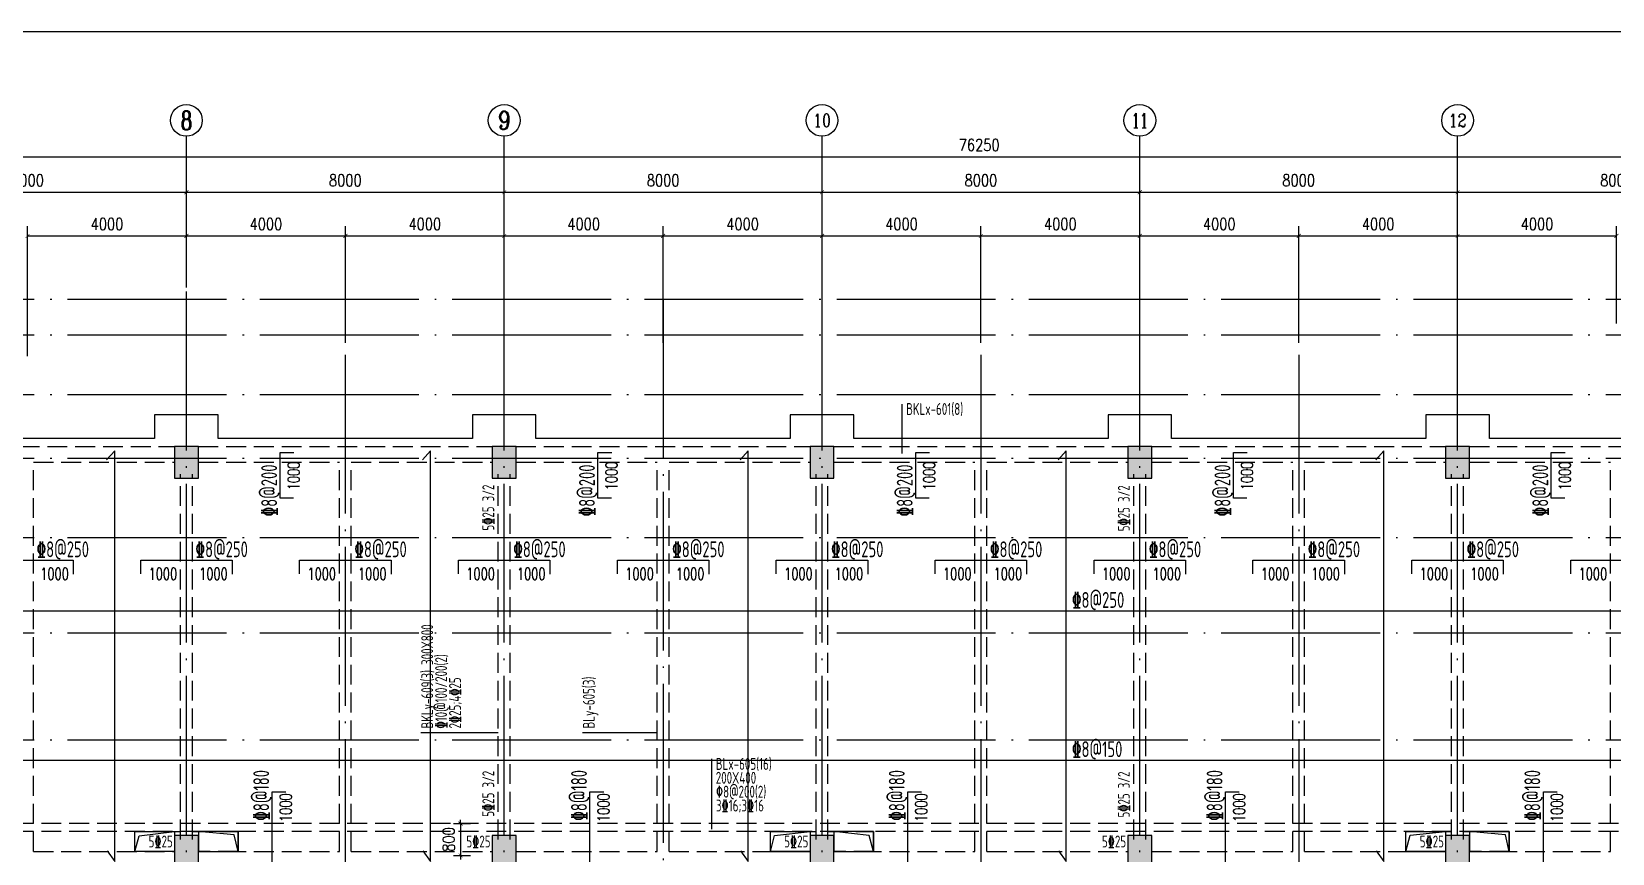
# Model space of a CAD drawing. Header units: millimetres. Extents: x 2998490 to 15040601, y 444546 to 7822218.
# Drawn here: x 14393708 to 14433503, y 7507115 to 7527814 of the extents above; entities that cross this region are included whole.
import ezdxf
from ezdxf.enums import TextEntityAlignment as Align

# ---------------------------------------------------------------- set-up
doc = ezdxf.new("R2010")
doc.units = ezdxf.units.MM
doc.header["$LTSCALE"] = 2000
doc.linetypes.add('DASH', pattern=[0.35, 0.25, -0.1])
doc.linetypes.add('DOTE', pattern=[2.42, 2, -0.2, 0.02, -0.2])
for name, color, linetype in [('3-AXIS', 3, 'Continuous'), ('3-AXIS_TEXT', 7, 'Continuous'), ('3-ban', 84, 'Continuous'), ('3-ban-rein', 1, 'Continuous'), ('3-ban-TEXT', 7, 'Continuous'), ('3-COLUMN-UP', 2, 'Continuous'), ('3-dote', 43, 'DOTE'), ('3-HATCH', 8, 'Continuous'), ('3-liang-rein-X', 54, 'Continuous'), ('3-liang-rein-Y', 130, 'Continuous'), ('3-liang-R截面-X', 50, 'Continuous'), ('3-liang-R截面-Y', 70, 'Continuous'), ('3-liang-s-1', 44, 'Continuous'), ('3-liang-xu', 120, 'DASH'), ('AXIS', 3, 'Continuous'), ('AXIS_TEXT', 7, 'Continuous'), ('图框', 7, 'Continuous')]:
    doc.layers.add(name, color=color, linetype=linetype)
doc.layers.add('3-零部件', color=73, linetype='Continuous', lineweight=5)
doc.styles.add('_TCH_AXIS', font='COMPLEX', dxfattribs={"bigfont": 'GBCBIG'})
doc.styles.add('COMPLEX', font='COMPLEX')
doc.styles.add('DIM_FONT', font='SIMPLEX', dxfattribs={"width": 0.8, "bigfont": 'HZTXT'})
doc.styles.add('TJ1', font='tj-romans1.shx', dxfattribs={"width": 0.8, "bigfont": 'tj-hztxt1.shx'})
doc.styles.add('TSSD_Rein', font='Tssdeng.shx', dxfattribs={"width": 0.7, "bigfont": 'hztxt.shx'})
doc.dimstyles.new('DIMN100', dxfattribs={"dimtxt": 300, "dimasz": 100, "dimexe": 250, "dimexo": 300, "dimgap": 150, "dimtad": 1, "dimdec": 0, "dimzin": 0, "dimdsep": 46, "dimtxsty": 'DIM_FONT', "dimblk": 'ARCHTICK', "dimcen": 0.09, "dimclrt": 7, "dimazin": 2, "dimtfac": 1, "dimtdec": 0, "dimtix": 1, "dimtmove": 2, "dimatfit": 3, "dimldrblk": 'ARCHTICK', "dimfxl": 0, "dimtolj": 1, "dimtzin": 0, "dimarcsym": 0})

# ---------------------------------------------------------------- blocks, each defined once
blk = doc.blocks.new('_ArchTick')
at = {"color": 0, "linetype": 'ByBlock', "const_width": 0.15}
blk.add_lwpolyline([(-0.5, -0.5), (0.5, 0.5)], dxfattribs=at)
blk = doc.blocks.new('*D159')
at = {"layer": 'AXIS', "color": 0, "lineweight": -2}
for p, q in [((14389606, 7522725), (14389606, 7524018)), ((14397606, 7522725), (14397606, 7524018)), ((14389606, 7523768), (14397606, 7523768))]:
    blk.add_line(p, q, dxfattribs=at)
at = {"layer": 'Defpoints', "color": 0}
for p in [(14397606, 7523768), (14389606, 7522425), (14397606, 7522425)]:
    blk.add_point(p, dxfattribs=at)
at = {"layer": 'AXIS', "color": 0, "lineweight": -2, "xscale": 100, "yscale": 100, "zscale": 100, "rotation": 180}
blk.add_blockref('_ArchTick', (14389606, 7523768), dxfattribs=at)
at = {"layer": 'AXIS', "color": 0, "lineweight": -2, "xscale": 100, "yscale": 100, "zscale": 100}
blk.add_blockref('_ArchTick', (14397606, 7523768), dxfattribs=at)
at = {"layer": 'AXIS', "color": 7, "insert": (14393606, 7524068), "char_height": 300, "attachment_point": 5, "style": 'DIM_FONT'}
blk.add_mtext('\\A1;8000', dxfattribs=at)
blk = doc.blocks.new('*D160')
at = {"layer": 'AXIS', "color": 0, "lineweight": -2}
for p, q in [((14397606, 7522725), (14397606, 7524018)), ((14405606, 7522725), (14405606, 7524018)), ((14397606, 7523768), (14405606, 7523768))]:
    blk.add_line(p, q, dxfattribs=at)
at = {"layer": 'Defpoints', "color": 0}
for p in [(14405606, 7523768), (14397606, 7522425), (14405606, 7522425)]:
    blk.add_point(p, dxfattribs=at)
at = {"layer": 'AXIS', "color": 0, "lineweight": -2, "xscale": 100, "yscale": 100, "zscale": 100, "rotation": 180}
blk.add_blockref('_ArchTick', (14397606, 7523768), dxfattribs=at)
at = {"layer": 'AXIS', "color": 0, "lineweight": -2, "xscale": 100, "yscale": 100, "zscale": 100}
blk.add_blockref('_ArchTick', (14405606, 7523768), dxfattribs=at)
at = {"layer": 'AXIS', "color": 7, "insert": (14401606, 7524068), "char_height": 300, "attachment_point": 5, "style": 'DIM_FONT'}
blk.add_mtext('\\A1;8000', dxfattribs=at)
blk = doc.blocks.new('*D161')
at = {"layer": 'AXIS', "color": 0, "lineweight": -2}
for p, q in [((14405606, 7522725), (14405606, 7524018)), ((14413606, 7522725), (14413606, 7524018)), ((14405606, 7523768), (14413606, 7523768))]:
    blk.add_line(p, q, dxfattribs=at)
at = {"layer": 'Defpoints', "color": 0}
for p in [(14413606, 7523768), (14405606, 7522425), (14413606, 7522425)]:
    blk.add_point(p, dxfattribs=at)
at = {"layer": 'AXIS', "color": 0, "lineweight": -2, "xscale": 100, "yscale": 100, "zscale": 100, "rotation": 180}
blk.add_blockref('_ArchTick', (14405606, 7523768), dxfattribs=at)
at = {"layer": 'AXIS', "color": 0, "lineweight": -2, "xscale": 100, "yscale": 100, "zscale": 100}
blk.add_blockref('_ArchTick', (14413606, 7523768), dxfattribs=at)
at = {"layer": 'AXIS', "color": 7, "insert": (14409606, 7524068), "char_height": 300, "attachment_point": 5, "style": 'DIM_FONT'}
blk.add_mtext('\\A1;8000', dxfattribs=at)
blk = doc.blocks.new('*D162')
at = {"layer": 'AXIS', "color": 0, "lineweight": -2}
for p, q in [((14413606, 7522725), (14413606, 7524018)), ((14421606, 7522725), (14421606, 7524018)), ((14413606, 7523768), (14421606, 7523768))]:
    blk.add_line(p, q, dxfattribs=at)
at = {"layer": 'Defpoints', "color": 0}
for p in [(14421606, 7523768), (14413606, 7522425), (14421606, 7522425)]:
    blk.add_point(p, dxfattribs=at)
at = {"layer": 'AXIS', "color": 0, "lineweight": -2, "xscale": 100, "yscale": 100, "zscale": 100, "rotation": 180}
blk.add_blockref('_ArchTick', (14413606, 7523768), dxfattribs=at)
at = {"layer": 'AXIS', "color": 0, "lineweight": -2, "xscale": 100, "yscale": 100, "zscale": 100}
blk.add_blockref('_ArchTick', (14421606, 7523768), dxfattribs=at)
at = {"layer": 'AXIS', "color": 7, "insert": (14417606, 7524068), "char_height": 300, "attachment_point": 5, "style": 'DIM_FONT'}
blk.add_mtext('\\A1;8000', dxfattribs=at)
blk = doc.blocks.new('*D163')
at = {"layer": 'AXIS', "color": 0, "lineweight": -2}
for p, q in [((14421606, 7522725), (14421606, 7524018)), ((14429606, 7522725), (14429606, 7524018)), ((14421606, 7523768), (14429606, 7523768))]:
    blk.add_line(p, q, dxfattribs=at)
at = {"layer": 'Defpoints', "color": 0}
for p in [(14429606, 7523768), (14421606, 7522425), (14429606, 7522425)]:
    blk.add_point(p, dxfattribs=at)
at = {"layer": 'AXIS', "color": 0, "lineweight": -2, "xscale": 100, "yscale": 100, "zscale": 100, "rotation": 180}
blk.add_blockref('_ArchTick', (14421606, 7523768), dxfattribs=at)
at = {"layer": 'AXIS', "color": 0, "lineweight": -2, "xscale": 100, "yscale": 100, "zscale": 100}
blk.add_blockref('_ArchTick', (14429606, 7523768), dxfattribs=at)
at = {"layer": 'AXIS', "color": 7, "insert": (14425606, 7524068), "char_height": 300, "attachment_point": 5, "style": 'DIM_FONT'}
blk.add_mtext('\\A1;8000', dxfattribs=at)
blk = doc.blocks.new('*D164')
at = {"layer": 'AXIS', "color": 0, "lineweight": -2}
for p, q in [((14429606, 7522725), (14429606, 7524018)), ((14437606, 7522725), (14437606, 7524018)), ((14429606, 7523768), (14437606, 7523768))]:
    blk.add_line(p, q, dxfattribs=at)
at = {"layer": 'Defpoints', "color": 0}
for p in [(14437606, 7523768), (14429606, 7522425), (14437606, 7522425)]:
    blk.add_point(p, dxfattribs=at)
at = {"layer": 'AXIS', "color": 0, "lineweight": -2, "xscale": 100, "yscale": 100, "zscale": 100, "rotation": 180}
blk.add_blockref('_ArchTick', (14429606, 7523768), dxfattribs=at)
at = {"layer": 'AXIS', "color": 0, "lineweight": -2, "xscale": 100, "yscale": 100, "zscale": 100}
blk.add_blockref('_ArchTick', (14437606, 7523768), dxfattribs=at)
at = {"layer": 'AXIS', "color": 7, "insert": (14433606, 7524068), "char_height": 300, "attachment_point": 5, "style": 'DIM_FONT'}
blk.add_mtext('\\A1;8000', dxfattribs=at)
blk = doc.blocks.new('*D167')
at = {"layer": 'AXIS', "color": 0, "lineweight": -2}
for p, q in [((14375606, 7522725), (14375606, 7524907)), ((14451856, 7522725), (14451856, 7524907)), ((14375606, 7524657), (14451856, 7524657))]:
    blk.add_line(p, q, dxfattribs=at)
at = {"layer": 'Defpoints', "color": 0}
for p in [(14451856, 7524657), (14375606, 7522425), (14451856, 7522425)]:
    blk.add_point(p, dxfattribs=at)
at = {"layer": 'AXIS', "color": 0, "lineweight": -2, "xscale": 100, "yscale": 100, "zscale": 100, "rotation": 180}
blk.add_blockref('_ArchTick', (14375606, 7524657), dxfattribs=at)
at = {"layer": 'AXIS', "color": 0, "lineweight": -2, "xscale": 100, "yscale": 100, "zscale": 100}
blk.add_blockref('_ArchTick', (14451856, 7524657), dxfattribs=at)
at = {"layer": 'AXIS', "color": 7, "insert": (14417563, 7524957), "char_height": 300, "attachment_point": 5, "style": 'DIM_FONT'}
blk.add_mtext('\\A1;76250', dxfattribs=at)
blk = doc.blocks.new('_AXISO')
blk.add_circle((0, 0), 0.5)
at = {"layer": '3-AXIS_TEXT', "style": 'COMPLEX', "width": 1.041667}
blk.add_attdef('A', text='', height=0.56, dxfattribs=at).set_placement((-0.25, -0.28), (0.25, -0.28), align=Align.FIT)
blk = doc.blocks.new('*D1317')
at = {"layer": '3-零部件', "color": 0, "lineweight": -2}
for p, q in [((14393606, 7519635), (14393606, 7522917)), ((14397606, 7521365), (14397606, 7522917)), ((14393606, 7522667), (14397606, 7522667))]:
    blk.add_line(p, q, dxfattribs=at)
at = {"layer": 'Defpoints', "color": 0}
for p in [(14397606, 7522667), (14397606, 7521065), (14393606, 7519335)]:
    blk.add_point(p, dxfattribs=at)
at = {"layer": '3-零部件', "color": 0, "lineweight": -2, "xscale": 100, "yscale": 100, "zscale": 100, "rotation": 180}
blk.add_blockref('_ArchTick', (14393606, 7522667), dxfattribs=at)
at = {"layer": '3-零部件', "color": 0, "lineweight": -2, "xscale": 100, "yscale": 100, "zscale": 100}
blk.add_blockref('_ArchTick', (14397606, 7522667), dxfattribs=at)
at = {"layer": '3-零部件', "color": 7, "insert": (14395606, 7522967), "char_height": 300, "attachment_point": 5, "style": 'DIM_FONT'}
blk.add_mtext('\\A1;4000', dxfattribs=at)
blk = doc.blocks.new('*D1318')
at = {"layer": '3-零部件', "color": 0, "lineweight": -2}
for p, q in [((14397606, 7521365), (14397606, 7522917)), ((14401606, 7519973), (14401606, 7522917)), ((14397606, 7522667), (14401606, 7522667))]:
    blk.add_line(p, q, dxfattribs=at)
at = {"layer": 'Defpoints', "color": 0}
for p in [(14401606, 7522667), (14397606, 7521065), (14401606, 7519673)]:
    blk.add_point(p, dxfattribs=at)
at = {"layer": '3-零部件', "color": 0, "lineweight": -2, "xscale": 100, "yscale": 100, "zscale": 100, "rotation": 180}
blk.add_blockref('_ArchTick', (14397606, 7522667), dxfattribs=at)
at = {"layer": '3-零部件', "color": 0, "lineweight": -2, "xscale": 100, "yscale": 100, "zscale": 100}
blk.add_blockref('_ArchTick', (14401606, 7522667), dxfattribs=at)
at = {"layer": '3-零部件', "color": 7, "insert": (14399606, 7522967), "char_height": 300, "attachment_point": 5, "style": 'DIM_FONT'}
blk.add_mtext('\\A1;4000', dxfattribs=at)
blk = doc.blocks.new('*D1319')
at = {"layer": '3-零部件', "color": 0, "lineweight": -2}
for p, q in [((14401606, 7519973), (14401606, 7522917)), ((14405606, 7520465), (14405606, 7522917)), ((14401606, 7522667), (14405606, 7522667))]:
    blk.add_line(p, q, dxfattribs=at)
at = {"layer": 'Defpoints', "color": 0}
for p in [(14405606, 7522667), (14405606, 7520165), (14401606, 7519673)]:
    blk.add_point(p, dxfattribs=at)
at = {"layer": '3-零部件', "color": 0, "lineweight": -2, "xscale": 100, "yscale": 100, "zscale": 100, "rotation": 180}
blk.add_blockref('_ArchTick', (14401606, 7522667), dxfattribs=at)
at = {"layer": '3-零部件', "color": 0, "lineweight": -2, "xscale": 100, "yscale": 100, "zscale": 100}
blk.add_blockref('_ArchTick', (14405606, 7522667), dxfattribs=at)
at = {"layer": '3-零部件', "color": 7, "insert": (14403606, 7522967), "char_height": 300, "attachment_point": 5, "style": 'DIM_FONT'}
blk.add_mtext('\\A1;4000', dxfattribs=at)
blk = doc.blocks.new('*D1320')
at = {"layer": '3-零部件', "color": 0, "lineweight": -2}
for p, q in [((14405606, 7520465), (14405606, 7522917)), ((14409606, 7519973), (14409606, 7522917)), ((14405606, 7522667), (14409606, 7522667))]:
    blk.add_line(p, q, dxfattribs=at)
at = {"layer": 'Defpoints', "color": 0}
for p in [(14409606, 7522667), (14405606, 7520165), (14409606, 7519673)]:
    blk.add_point(p, dxfattribs=at)
at = {"layer": '3-零部件', "color": 0, "lineweight": -2, "xscale": 100, "yscale": 100, "zscale": 100, "rotation": 180}
blk.add_blockref('_ArchTick', (14405606, 7522667), dxfattribs=at)
at = {"layer": '3-零部件', "color": 0, "lineweight": -2, "xscale": 100, "yscale": 100, "zscale": 100}
blk.add_blockref('_ArchTick', (14409606, 7522667), dxfattribs=at)
at = {"layer": '3-零部件', "color": 7, "insert": (14407606, 7522967), "char_height": 300, "attachment_point": 5, "style": 'DIM_FONT'}
blk.add_mtext('\\A1;4000', dxfattribs=at)
blk = doc.blocks.new('*D1321')
at = {"layer": '3-零部件', "color": 0, "lineweight": -2}
for p, q in [((14409606, 7519973), (14409606, 7522917)), ((14413606, 7520465), (14413606, 7522917)), ((14409606, 7522667), (14413606, 7522667))]:
    blk.add_line(p, q, dxfattribs=at)
at = {"layer": 'Defpoints', "color": 0}
for p in [(14413606, 7522667), (14413606, 7520165), (14409606, 7519673)]:
    blk.add_point(p, dxfattribs=at)
at = {"layer": '3-零部件', "color": 0, "lineweight": -2, "xscale": 100, "yscale": 100, "zscale": 100, "rotation": 180}
blk.add_blockref('_ArchTick', (14409606, 7522667), dxfattribs=at)
at = {"layer": '3-零部件', "color": 0, "lineweight": -2, "xscale": 100, "yscale": 100, "zscale": 100}
blk.add_blockref('_ArchTick', (14413606, 7522667), dxfattribs=at)
at = {"layer": '3-零部件', "color": 7, "insert": (14411606, 7522967), "char_height": 300, "attachment_point": 5, "style": 'DIM_FONT'}
blk.add_mtext('\\A1;4000', dxfattribs=at)
blk = doc.blocks.new('*D1306')
at = {"layer": '3-零部件', "color": 0, "lineweight": -2}
for p, q in [((14413606, 7520465), (14413606, 7522917)), ((14417606, 7519973), (14417606, 7522917)), ((14413606, 7522667), (14417606, 7522667))]:
    blk.add_line(p, q, dxfattribs=at)
at = {"layer": 'Defpoints', "color": 0}
for p in [(14417606, 7522667), (14413606, 7520165), (14417606, 7519673)]:
    blk.add_point(p, dxfattribs=at)
at = {"layer": '3-零部件', "color": 0, "lineweight": -2, "xscale": 100, "yscale": 100, "zscale": 100, "rotation": 180}
blk.add_blockref('_ArchTick', (14413606, 7522667), dxfattribs=at)
at = {"layer": '3-零部件', "color": 0, "lineweight": -2, "xscale": 100, "yscale": 100, "zscale": 100}
blk.add_blockref('_ArchTick', (14417606, 7522667), dxfattribs=at)
at = {"layer": '3-零部件', "color": 7, "insert": (14415606, 7522967), "char_height": 300, "attachment_point": 5, "style": 'DIM_FONT'}
blk.add_mtext('\\A1;4000', dxfattribs=at)
blk = doc.blocks.new('*D1307')
at = {"layer": '3-零部件', "color": 0, "lineweight": -2}
for p, q in [((14417606, 7519973), (14417606, 7522917)), ((14421606, 7520465), (14421606, 7522917)), ((14417606, 7522667), (14421606, 7522667))]:
    blk.add_line(p, q, dxfattribs=at)
at = {"layer": 'Defpoints', "color": 0}
for p in [(14421606, 7522667), (14421606, 7520165), (14417606, 7519673)]:
    blk.add_point(p, dxfattribs=at)
at = {"layer": '3-零部件', "color": 0, "lineweight": -2, "xscale": 100, "yscale": 100, "zscale": 100, "rotation": 180}
blk.add_blockref('_ArchTick', (14417606, 7522667), dxfattribs=at)
at = {"layer": '3-零部件', "color": 0, "lineweight": -2, "xscale": 100, "yscale": 100, "zscale": 100}
blk.add_blockref('_ArchTick', (14421606, 7522667), dxfattribs=at)
at = {"layer": '3-零部件', "color": 7, "insert": (14419606, 7522967), "char_height": 300, "attachment_point": 5, "style": 'DIM_FONT'}
blk.add_mtext('\\A1;4000', dxfattribs=at)
blk = doc.blocks.new('*D1308')
at = {"layer": '3-零部件', "color": 0, "lineweight": -2}
for p, q in [((14421606, 7520465), (14421606, 7522917)), ((14425606, 7519973), (14425606, 7522917)), ((14421606, 7522667), (14425606, 7522667))]:
    blk.add_line(p, q, dxfattribs=at)
at = {"layer": 'Defpoints', "color": 0}
for p in [(14425606, 7522667), (14421606, 7520165), (14425606, 7519673)]:
    blk.add_point(p, dxfattribs=at)
at = {"layer": '3-零部件', "color": 0, "lineweight": -2, "xscale": 100, "yscale": 100, "zscale": 100, "rotation": 180}
blk.add_blockref('_ArchTick', (14421606, 7522667), dxfattribs=at)
at = {"layer": '3-零部件', "color": 0, "lineweight": -2, "xscale": 100, "yscale": 100, "zscale": 100}
blk.add_blockref('_ArchTick', (14425606, 7522667), dxfattribs=at)
at = {"layer": '3-零部件', "color": 7, "insert": (14423606, 7522967), "char_height": 300, "attachment_point": 5, "style": 'DIM_FONT'}
blk.add_mtext('\\A1;4000', dxfattribs=at)
blk = doc.blocks.new('*D1309')
at = {"layer": '3-零部件', "color": 0, "lineweight": -2}
for p, q in [((14425606, 7519973), (14425606, 7522917)), ((14429606, 7520465), (14429606, 7522917)), ((14425606, 7522667), (14429606, 7522667))]:
    blk.add_line(p, q, dxfattribs=at)
at = {"layer": 'Defpoints', "color": 0}
for p in [(14429606, 7522667), (14429606, 7520165), (14425606, 7519673)]:
    blk.add_point(p, dxfattribs=at)
at = {"layer": '3-零部件', "color": 0, "lineweight": -2, "xscale": 100, "yscale": 100, "zscale": 100, "rotation": 180}
blk.add_blockref('_ArchTick', (14425606, 7522667), dxfattribs=at)
at = {"layer": '3-零部件', "color": 0, "lineweight": -2, "xscale": 100, "yscale": 100, "zscale": 100}
blk.add_blockref('_ArchTick', (14429606, 7522667), dxfattribs=at)
at = {"layer": '3-零部件', "color": 7, "insert": (14427606, 7522967), "char_height": 300, "attachment_point": 5, "style": 'DIM_FONT'}
blk.add_mtext('\\A1;4000', dxfattribs=at)
blk = doc.blocks.new('*D1310')
at = {"layer": '3-零部件', "color": 0, "lineweight": -2}
for p, q in [((14429606, 7520465), (14429606, 7522917)), ((14433606, 7520465), (14433606, 7522917)), ((14429606, 7522667), (14433606, 7522667))]:
    blk.add_line(p, q, dxfattribs=at)
at = {"layer": 'Defpoints', "color": 0}
for p in [(14433606, 7522667), (14429606, 7520165), (14433606, 7520165)]:
    blk.add_point(p, dxfattribs=at)
at = {"layer": '3-零部件', "color": 0, "lineweight": -2, "xscale": 100, "yscale": 100, "zscale": 100, "rotation": 180}
blk.add_blockref('_ArchTick', (14429606, 7522667), dxfattribs=at)
at = {"layer": '3-零部件', "color": 0, "lineweight": -2, "xscale": 100, "yscale": 100, "zscale": 100}
blk.add_blockref('_ArchTick', (14433606, 7522667), dxfattribs=at)
at = {"layer": '3-零部件', "color": 7, "insert": (14431606, 7522967), "char_height": 300, "attachment_point": 5, "style": 'DIM_FONT'}
blk.add_mtext('\\A1;4000', dxfattribs=at)
blk = doc.blocks.new('*D1761')
at = {"layer": '3-ban', "color": 0, "lineweight": -2}
for p, q in [((14404326, 7507865), (14404758, 7507865)), ((14404508, 7507865), (14404508, 7507965)), ((14404508, 7507865), (14404508, 7507065)), ((14404326, 7507065), (14404758, 7507065)), ((14404508, 7507065), (14404508, 7506965))]:
    blk.add_line(p, q, dxfattribs=at)
at = {"layer": 'Defpoints', "color": 0}
for p in [(14404026, 7507865), (14404026, 7507065), (14404508, 7507065)]:
    blk.add_point(p, dxfattribs=at)
at = {"layer": '3-ban', "color": 0, "lineweight": -2, "xscale": 100, "yscale": 100, "zscale": 100}
for p, rotation in [((14404508, 7507865), 270), ((14404508, 7507065), 90)]:
    blk.add_blockref('_ArchTick', p, dxfattribs=dict(at, rotation=rotation))
at = {"layer": '3-ban', "color": 7, "insert": (14404208, 7507465), "char_height": 300, "attachment_point": 5, "rotation": 90, "style": 'DIM_FONT'}
blk.add_mtext('\\A1;800', dxfattribs=at)

msp = doc.modelspace()

# ---------------------------------------------------------------- hatches: boundary and pattern name
at = {"layer": '3-HATCH'}
for points in [[(14397305.5, 7516565.4), (14397905.5, 7516565.4), (14397905.5, 7517365.4), (14397305.5, 7517365.4)], [(14405305.5, 7516565.4), (14405905.5, 7516565.4), (14405905.5, 7517365.4), (14405305.5, 7517365.4)], [(14413305.5, 7516565.4), (14413905.5, 7516565.4), (14413905.5, 7517365.4), (14413305.5, 7517365.4)], [(14421305.5, 7516565.4), (14421905.5, 7516565.4), (14421905.5, 7517365.4), (14421305.5, 7517365.4)], [(14429305.5, 7516565.4), (14429905.5, 7516565.4), (14429905.5, 7517365.4), (14429305.5, 7517365.4)], [(14397305.5, 7506765.4), (14397905.5, 7506765.4), (14397905.5, 7507565.4), (14397305.5, 7507565.4)], [(14405305.5, 7506765.4), (14405905.5, 7506765.4), (14405905.5, 7507565.4), (14405305.5, 7507565.4)], [(14413305.5, 7506765.4), (14413905.5, 7506765.4), (14413905.5, 7507565.4), (14413305.5, 7507565.4)], [(14421305.5, 7506765.4), (14421905.5, 7506765.4), (14421905.5, 7507565.4), (14421305.5, 7507565.4)], [(14429305.5, 7506765.4), (14429905.5, 7506765.4), (14429905.5, 7507565.4), (14429305.5, 7507565.4)]]:
    msp.add_hatch(color=256, dxfattribs=at).paths.add_polyline_path(points)

# ---------------------------------------------------------------- linework, layer by layer
at = {"layer": '3-AXIS', "color": 15, "linetype": 'DOTE'}
for p, q in [((14397605.6, 7493065.4), (14397605.6, 7522345.6)), ((14405605.6, 7493065.4), (14405605.6, 7522345.6)), ((14413605.6, 7493065.4), (14413605.6, 7522345.6)), ((14421605.6, 7493065.4), (14421605.6, 7522345.6)), ((14429605.6, 7493065.4), (14429605.6, 7522345.6)), ((14451855.6, 7521065.4), (14370566.4, 7521065.4)), ((14451855.6, 7520165.4), (14370566.4, 7520165.4)), ((14451855.6, 7518665.4), (14370566.4, 7518665.4)), ((14451855.6, 7517065.4), (14370566.4, 7517065.4)), ((14451855.6, 7515065.4), (14370566.4, 7515065.4)), ((14451855.6, 7512665.4), (14370566.4, 7512665.4)), ((14451855.6, 7509965.4), (14370566.4, 7509965.4))]:
    msp.add_line(p, q, dxfattribs=at)
at = {"layer": '3-ban-rein'}
for points in [[(14395606.4, 7507181.5), (14395799.8, 7506907.9), (14395799.8, 7517255.7), (14395596.7, 7517026.4)], [(14403556.4, 7507181.5), (14403749.8, 7506907.9), (14403749.8, 7517255.7), (14403546.7, 7517026.4)], [(14411556.4, 7507181.5), (14411749.8, 7506907.9), (14411749.8, 7517255.7), (14411546.7, 7517026.4)], [(14419556.4, 7507181.5), (14419749.8, 7506907.9), (14419749.8, 7517255.7), (14419546.7, 7517026.4)], [(14427556.4, 7507181.5), (14427749.8, 7506907.9), (14427749.8, 7517255.7), (14427546.7, 7517026.4)], [(14400302.9, 7516065.4), (14399965, 7516065.4), (14399965, 7517215.4), (14400311, 7517215.4)], [(14408302.9, 7516065.4), (14407965, 7516065.4), (14407965, 7517215.4), (14408311, 7517215.4)], [(14416302.9, 7516065.4), (14415965, 7516065.4), (14415965, 7517215.4), (14416311, 7517215.4)], [(14424302.9, 7516065.4), (14423965, 7516065.4), (14423965, 7517215.4), (14424311, 7517215.4)], [(14432302.9, 7516065.4), (14431965, 7516065.4), (14431965, 7517215.4), (14432311, 7517215.4)], [(14392455.5, 7514159.7), (14392455.5, 7514497.7), (14394755.5, 7514497.7), (14394755.5, 7514151.7)], [(14396455.5, 7514159.7), (14396455.5, 7514497.7), (14398755.5, 7514497.7), (14398755.5, 7514151.7)], [(14400455.5, 7514159.7), (14400455.5, 7514497.7), (14402755.5, 7514497.7), (14402755.5, 7514151.7)], [(14404455.5, 7514159.7), (14404455.5, 7514497.7), (14406755.5, 7514497.7), (14406755.5, 7514151.7)], [(14408455.5, 7514159.7), (14408455.5, 7514497.7), (14410755.5, 7514497.7), (14410755.5, 7514151.7)], [(14412455.5, 7514159.7), (14412455.5, 7514497.7), (14414755.5, 7514497.7), (14414755.5, 7514151.7)], [(14416455.5, 7514159.7), (14416455.5, 7514497.7), (14418755.5, 7514497.7), (14418755.5, 7514151.7)], [(14420455.5, 7514159.7), (14420455.5, 7514497.7), (14422755.5, 7514497.7), (14422755.5, 7514151.7)], [(14424455.5, 7514159.7), (14424455.5, 7514497.7), (14426755.5, 7514497.7), (14426755.5, 7514151.7)], [(14428455.5, 7514159.7), (14428455.5, 7514497.7), (14430755.5, 7514497.7), (14430755.5, 7514151.7)], [(14432455.5, 7514159.7), (14432455.5, 7514497.7), (14434755.5, 7514497.7), (14434755.5, 7514151.7)], [(14389461.7, 7512884.3), (14389461.7, 7513222.2), (14452052.8, 7513222.2), (14452052.8, 7512876.2)], [(14389667.5, 7509657.2), (14389393.8, 7509463.8), (14452054.9, 7509463.8), (14451825.6, 7509666.9)], [(14400103, 7505865.4), (14399765.1, 7505865.4), (14399765.1, 7508663), (14400111.1, 7508663)], [(14408103, 7505865.4), (14407765.1, 7505865.4), (14407765.1, 7508663), (14408111.1, 7508663)], [(14416103, 7505865.4), (14415765.1, 7505865.4), (14415765.1, 7508663), (14416111.1, 7508663)], [(14424103, 7505865.4), (14423765.1, 7505865.4), (14423765.1, 7508663), (14424111.1, 7508663)], [(14432103, 7505865.4), (14431765.1, 7505865.4), (14431765.1, 7508663), (14432111.1, 7508663)]]:
    msp.add_lwpolyline(points, dxfattribs=at)
at = {"layer": '3-COLUMN-UP'}
for points in [[(14397305.5, 7516565.4), (14397905.5, 7516565.4), (14397905.5, 7517365.4), (14397305.5, 7517365.4)], [(14405305.5, 7516565.4), (14405905.5, 7516565.4), (14405905.5, 7517365.4), (14405305.5, 7517365.4)], [(14413305.5, 7516565.4), (14413905.5, 7516565.4), (14413905.5, 7517365.4), (14413305.5, 7517365.4)], [(14421305.5, 7516565.4), (14421905.5, 7516565.4), (14421905.5, 7517365.4), (14421305.5, 7517365.4)], [(14429305.5, 7516565.4), (14429905.5, 7516565.4), (14429905.5, 7517365.4), (14429305.5, 7517365.4)], [(14397305.5, 7506765.4), (14397905.5, 7506765.4), (14397905.5, 7507565.4), (14397305.5, 7507565.4)], [(14405305.5, 7506765.4), (14405905.5, 7506765.4), (14405905.5, 7507565.4), (14405305.5, 7507565.4)], [(14413305.5, 7506765.4), (14413905.5, 7506765.4), (14413905.5, 7507565.4), (14413305.5, 7507565.4)], [(14421305.5, 7506765.4), (14421905.5, 7506765.4), (14421905.5, 7507565.4), (14421305.5, 7507565.4)], [(14429305.5, 7506765.4), (14429905.5, 7506765.4), (14429905.5, 7507565.4), (14429305.5, 7507565.4)]]:
    msp.add_lwpolyline(points, close=True, dxfattribs=at)
at = {"layer": '3-dote'}
for p, q in [((14409605.6, 7521065.4), (14409605.6, 7491933.8)), ((14401605.6, 7519673.4), (14401605.6, 7491491.8)), ((14417605.6, 7519673.4), (14417605.6, 7491491.8)), ((14425605.6, 7519673.4), (14425605.6, 7491491.8))]:
    msp.add_line(p, q, dxfattribs=at)
at = {"layer": '3-liang-R截面-X'}
for p, q in [((14415615.9, 7518425.8), (14415615.9, 7517185.3)), ((14410823.4, 7509500.1), (14410823.4, 7507723))]:
    msp.add_line(p, q, dxfattribs=at)
at = {"layer": '3-liang-R截面-Y'}
for p, q in [((14403506.6, 7510157.6), (14405455.6, 7510157.6)), ((14407575.6, 7510157.6), (14409455.6, 7510157.6))]:
    msp.add_line(p, q, dxfattribs=at)
at = {"layer": '3-liang-s-1'}
for points in [[(14436805.6, 7517565.4), (14430405.6, 7517565.4), (14430405.6, 7518165.4), (14428805.6, 7518165.4), (14428805.6, 7517565.4), (14422405.6, 7517565.4), (14422405.6, 7518165.4), (14420805.6, 7518165.4), (14420805.6, 7517565.4), (14414405.6, 7517565.4), (14414405.6, 7518165.4), (14412805.6, 7518165.4), (14412805.6, 7517565.4), (14406405.6, 7517565.4), (14406405.6, 7518165.4), (14404805.6, 7518165.4), (14404805.6, 7517565.4), (14398405.6, 7517565.4), (14398405.6, 7518165.4), (14396805.6, 7518165.4), (14396805.6, 7517565.4), (14390405.6, 7517565.4)], [(14396305.5, 7507165.4), (14396418.2, 7507560.2), (14397305.5, 7507665.4)], [(14398905.5, 7507165.4), (14398808.7, 7507582.5), (14397905.6, 7507665.4)], [(14412305.6, 7507165.4), (14412405.9, 7507563.7), (14413305.5, 7507665.4)], [(14414905.6, 7507165.4), (14414789, 7507569.3), (14413905.6, 7507665.4)], [(14428305.6, 7507165.4), (14428415.6, 7507570.5), (14429305.5, 7507665.4)], [(14430905.6, 7507165.4), (14430813.6, 7507582.5), (14429905.6, 7507665.4)]]:
    msp.add_lwpolyline(points, dxfattribs=at)
for points in [[(14396305.6, 7507665.4), (14397305.5, 7507665.4), (14397305.5, 7507165.4), (14396305.6, 7507165.4)], [(14398905.6, 7507665.4), (14397905.6, 7507665.4), (14397905.6, 7507165.4), (14398905.6, 7507165.4)], [(14412305.6, 7507665.4), (14413305.5, 7507665.4), (14413305.5, 7507165.4), (14412305.6, 7507165.4)], [(14413905.6, 7507165.4), (14414905.6, 7507165.4), (14414905.6, 7507665.4), (14413905.6, 7507665.4)], [(14428305.6, 7507665.4), (14429305.5, 7507665.4), (14429305.5, 7507165.4), (14428305.6, 7507165.4)], [(14429905.6, 7507165.4), (14430905.6, 7507165.4), (14430905.6, 7507665.4), (14429905.6, 7507665.4)]]:
    msp.add_lwpolyline(points, close=True, dxfattribs=at)
at = {"layer": '3-liang-xu'}
for p, q in [((14389905.5, 7517365.4), (14397305.5, 7517365.4)), ((14397905.5, 7517365.4), (14405305.5, 7517365.4)), ((14405905.5, 7517365.4), (14413305.5, 7517365.4)), ((14413905.5, 7517365.4), (14421305.5, 7517365.4)), ((14421905.5, 7517365.4), (14429305.5, 7517365.4)), ((14429905.5, 7517365.4), (14437305.5, 7517365.4)), ((14393755.5, 7516965.4), (14397305.5, 7516965.4)), ((14393755.5, 7507165.4), (14393755.5, 7516965.4)), ((14397905.5, 7516965.4), (14401455.5, 7516965.4)), ((14401455.5, 7507165.4), (14401455.5, 7516965.4)), ((14401755.5, 7507165.4), (14401755.5, 7516965.4)), ((14401755.5, 7516965.4), (14405305.5, 7516965.4)), ((14405905.5, 7516965.4), (14409455.5, 7516965.4)), ((14409455.5, 7507165.4), (14409455.5, 7516965.4)), ((14409755.5, 7507165.4), (14409755.5, 7516965.4)), ((14409755.5, 7516965.4), (14413305.5, 7516965.4)), ((14413905.5, 7516965.4), (14417455.5, 7516965.4)), ((14417455.5, 7507165.4), (14417455.5, 7516965.4)), ((14417755.5, 7507165.4), (14417755.5, 7516965.4)), ((14417755.5, 7516965.4), (14421305.5, 7516965.4)), ((14421905.5, 7516965.4), (14425455.5, 7516965.4)), ((14425455.5, 7507165.4), (14425455.5, 7516965.4)), ((14425755.5, 7507165.4), (14425755.5, 7516965.4)), ((14425755.5, 7516965.4), (14429305.5, 7516965.4)), ((14429905.5, 7516965.4), (14433455.5, 7516965.4)), ((14433455.5, 7507165.4), (14433455.5, 7516965.4)), ((14397455.5, 7507465.4), (14397455.5, 7516665.4)), ((14397755.5, 7507465.4), (14397755.5, 7516665.4)), ((14405455.5, 7507465.4), (14405455.5, 7516665.4)), ((14405755.5, 7507465.4), (14405755.5, 7516665.4)), ((14413455.5, 7507465.4), (14413455.5, 7516665.4)), ((14413755.5, 7507465.4), (14413755.5, 7516665.4)), ((14421455.5, 7507465.4), (14421455.5, 7516665.4)), ((14421755.5, 7507465.4), (14421755.5, 7516665.4)), ((14429455.5, 7507465.4), (14429455.5, 7516665.4)), ((14429755.5, 7507465.4), (14429755.5, 7516665.4)), ((14451855.6, 7507865.4), (14389705.6, 7507865.4)), ((14451855.6, 7507665.4), (14389705.6, 7507665.4)), ((14396305.5, 7507665.4), (14397455.5, 7507665.4)), ((14396305.6, 7507665.4), (14397455.6, 7507665.4)), ((14398905.5, 7507665.4), (14397755.5, 7507665.4)), ((14397755.6, 7507665.4), (14398905.6, 7507665.4)), ((14398905.5, 7507165.4), (14398905.5, 7507665.4)), ((14398905.6, 7507665.4), (14398905.6, 7507165.4)), ((14412305.5, 7507165.4), (14412305.5, 7507665.4)), ((14412305.5, 7507665.4), (14413455.5, 7507665.4)), ((14412305.6, 7507165.4), (14412305.6, 7507665.4)), ((14412305.6, 7507665.4), (14413455.6, 7507665.4)), ((14414905.5, 7507665.4), (14413755.5, 7507665.4)), ((14413755.6, 7507665.4), (14414905.6, 7507665.4)), ((14414905.5, 7507165.4), (14414905.5, 7507665.4)), ((14414905.6, 7507665.4), (14414905.6, 7507165.4)), ((14428305.5, 7507165.4), (14428305.5, 7507665.4)), ((14428305.5, 7507665.4), (14429455.5, 7507665.4)), ((14428305.6, 7507165.4), (14428305.6, 7507665.4)), ((14428305.6, 7507665.4), (14429455.6, 7507665.4)), ((14430905.5, 7507665.4), (14429755.5, 7507665.4)), ((14429755.6, 7507665.4), (14430905.6, 7507665.4)), ((14430905.5, 7507165.4), (14430905.5, 7507665.4)), ((14430905.6, 7507665.4), (14430905.6, 7507165.4)), ((14393755.5, 7507165.4), (14397305.5, 7507165.4)), ((14398905.5, 7507165.4), (14397905.5, 7507165.4)), ((14397905.6, 7507165.4), (14401455.5, 7507165.4)), ((14398905.6, 7507165.4), (14397905.6, 7507165.4)), ((14401755.5, 7507165.4), (14405305.5, 7507165.4)), ((14405905.5, 7507165.4), (14409455.5, 7507165.4)), ((14409755.5, 7507165.4), (14413305.5, 7507165.4)), ((14412305.5, 7507165.4), (14413255.5, 7507165.4)), ((14412305.6, 7507165.4), (14413305.5, 7507165.4)), ((14413905.6, 7507165.4), (14417455.5, 7507165.4)), ((14414905.6, 7507165.4), (14413905.6, 7507165.4)), ((14414905.5, 7507165.4), (14413955.5, 7507165.4)), ((14417755.5, 7507165.4), (14421305.5, 7507165.4)), ((14421905.5, 7507165.4), (14425455.5, 7507165.4)), ((14425755.5, 7507165.4), (14429305.5, 7507165.4)), ((14428305.5, 7507165.4), (14429305.5, 7507165.4)), ((14428305.6, 7507165.4), (14429305.5, 7507165.4)), ((14430905.5, 7507165.4), (14429905.5, 7507165.4)), ((14429905.6, 7507165.4), (14433455.5, 7507165.4)), ((14430905.6, 7507165.4), (14429905.6, 7507165.4))]:
    msp.add_line(p, q, dxfattribs=at)
at = {"layer": 'AXIS'}
for p, q in [((14397605.6, 7522424.9), (14397605.6, 7525176.9)), ((14405605.6, 7522424.9), (14405605.6, 7525176.9)), ((14413605.6, 7522424.9), (14413605.6, 7525176.9)), ((14421605.6, 7522424.9), (14421605.6, 7525176.9)), ((14429605.6, 7522424.9), (14429605.6, 7525176.9))]:
    msp.add_line(p, q, dxfattribs=at)
at = {"layer": '图框'}
msp.add_line((14364028.6, 7527813.6), (14471428.6, 7527813.6), dxfattribs=at)

# ---------------------------------------------------------------- block references
at = {"layer": 'AXIS'}
ref = msp.add_blockref('_AXISO', (14397605.6, 7525576.9), dxfattribs=dict(at, xscale=800, yscale=800, zscale=800))
ref.add_attrib('A', '8', dxfattribs={"layer": 'AXIS_TEXT', "height": 465.9, "style": '_TCH_AXIS'}).set_placement((14397450.2, 7525344), (14397760.9, 7525344), align=Align.FIT)
ref = msp.add_blockref('_AXISO', (14405605.6, 7525576.9), dxfattribs=dict(at, xscale=800, yscale=800, zscale=800))
ref.add_attrib('A', '9', dxfattribs={"layer": 'AXIS_TEXT', "height": 465.9, "style": '_TCH_AXIS'}).set_placement((14405450.2, 7525344), (14405760.9, 7525344), align=Align.FIT)
ref = msp.add_blockref('_AXISO', (14413605.6, 7525576.9), dxfattribs=dict(at, xscale=800, yscale=800, zscale=800))
ref.add_attrib('A', '10', dxfattribs={"layer": 'AXIS_TEXT', "height": 328.45, "style": '_TCH_AXIS'}).set_placement((14413378.8, 7525412.7), (14413832.3, 7525412.7), align=Align.FIT)
ref = msp.add_blockref('_AXISO', (14421605.6, 7525576.9), dxfattribs=dict(at, xscale=800, yscale=800, zscale=800))
ref.add_attrib('A', '11', dxfattribs={"layer": 'AXIS_TEXT', "height": 368.76, "style": '_TCH_AXIS'}).set_placement((14421394.8, 7525392.6), (14421816.3, 7525392.6), align=Align.FIT)
ref = msp.add_blockref('_AXISO', (14429605.6, 7525576.9), dxfattribs=dict(at, xscale=800, yscale=800, zscale=800))
ref.add_attrib('A', '12', dxfattribs={"layer": 'AXIS_TEXT', "height": 328.45, "style": '_TCH_AXIS'}).set_placement((14429378.8, 7525412.7), (14429832.3, 7525412.7), align=Align.FIT)

# ---------------------------------------------------------------- texts
at = {"layer": '3-ban', "style": 'TSSD_Rein', "width": 0.7}
for s, rotation, p in [('%%1328@200', 89.99419, (14399887.9, 7515604.3, -5065)), ('%%1328@200', 89.99419, (14407887.9, 7515604.3, -5065)), ('%%1328@200', 89.99419, (14415887.9, 7515604.3, -5065)), ('%%1328@200', 89.99419, (14423887.9, 7515604.3, -5065)), ('%%1328@200', 89.99419, (14431887.9, 7515604.3, -5065)), ('%%1328@250', 359.99419, (14393834.1, 7514574.7, -5065)), ('%%1328@250', 359.99419, (14397834.1, 7514574.7, -5065)), ('%%1328@250', 359.99419, (14401834.1, 7514574.7, -5065)), ('%%1328@250', 359.99419, (14405834.1, 7514574.7, -5065)), ('%%1328@250', 359.99419, (14409834.1, 7514574.7, -5065)), ('%%1328@250', 359.99419, (14413834.1, 7514574.7, -5065)), ('%%1328@250', 359.99419, (14417834.1, 7514574.7, -5065)), ('%%1328@250', 359.99419, (14421834.1, 7514574.7, -5065)), ('%%1328@250', 359.99419, (14425834.1, 7514574.7, -5065)), ('%%1328@250', 359.99419, (14429834.1, 7514574.7, -5065)), ('%%1328@250', 359.99419, (14419897.8, 7513299.3, -5065)), ('%%1328@150', 359.99419, (14419897.8, 7509540.9, -5065)), ('%%1328@180', 89.99419, (14399688, 7507939, -5065)), ('%%1328@180', 89.99419, (14407688, 7507939, -5065)), ('%%1328@180', 89.99419, (14415688, 7507939, -5065)), ('%%1328@180', 89.99419, (14423688, 7507939, -5065)), ('%%1328@180', 89.99419, (14431688, 7507939, -5065))]:
    msp.add_text(s, height=400, rotation=rotation, dxfattribs=at).set_placement(p)
at = {"layer": '3-ban-TEXT', "style": 'TJ1', "width": 0.7}
for p in [(14400454.9, 7516262.4), (14408454.9, 7516262.4), (14416454.9, 7516262.4), (14424454.9, 7516262.4), (14432454.9, 7516262.4), (14400254.9, 7507908.1), (14408254.9, 7507908.1), (14416254.9, 7507908.1), (14424254.9, 7507908.1), (14432254.9, 7507908.1)]:
    msp.add_text('1000', height=300, rotation=90, dxfattribs=at).set_placement(p)
for p in [(14393925.4, 7514007.8), (14396652.4, 7514007.8), (14397925.4, 7514007.8), (14400652.4, 7514007.8), (14401925.4, 7514007.8), (14404652.4, 7514007.8), (14405925.4, 7514007.8), (14408652.4, 7514007.8), (14409925.4, 7514007.8), (14412652.4, 7514007.8), (14413925.4, 7514007.8), (14416652.4, 7514007.8), (14417925.4, 7514007.8), (14420652.4, 7514007.8), (14421925.4, 7514007.8), (14424652.4, 7514007.8), (14425925.4, 7514007.8), (14428652.4, 7514007.8), (14429925.4, 7514007.8), (14432652.4, 7514007.8)]:
    msp.add_text('1000', height=300, dxfattribs=at).set_placement(p)
at = {"layer": '3-liang-rein-X', "style": 'TSSD_Rein', "width": 0.7}
for s, p in [('3%%13216;3%%13216', (14410936.2, 7508170.1)), ('%%1308@200(2)', (14410936.2, 7508520)), ('5%%13225', (14396653.5, 7507265.4)), ('5%%13225', (14404653.5, 7507265.4)), ('5%%13225', (14412653.5, 7507265.4)), ('5%%13225', (14420653.5, 7507265.4)), ('5%%13225', (14428653.5, 7507265.4))]:
    msp.add_text(s, height=300, dxfattribs=at).set_placement(p)
at = {"layer": '3-liang-rein-Y', "style": 'TSSD_Rein', "width": 0.7}
for s, p in [('5%%13225 3/2', (14405354.4, 7515246.1)), ('5%%13225 3/2', (14421354.4, 7515228.4)), ('%%13210@100/200(2)', (14404166.3, 7510261.8)), ('2%%13225;4%%13225', (14404516.3, 7510261.8)), ('5%%13225 3/2', (14405354.4, 7508038.4)), ('5%%13225 3/2', (14421354.4, 7508019.7))]:
    msp.add_text(s, height=300, rotation=90, dxfattribs=at).set_placement(p)
at = {"layer": '3-liang-R截面-X', "style": 'TSSD_Rein', "width": 0.7}
for s, p in [('BKLx-601(8)', (14415724, 7518158.2)), ('BLx-605(16)', (14410931.4, 7509220)), ('200X400', (14410931.4, 7508870))]:
    msp.add_text(s, height=300, dxfattribs=at).set_placement(p)
at = {"layer": '3-liang-R截面-Y', "style": 'TSSD_Rein', "width": 0.7}
for s, p in [('BKLy-609(3) 300X800', (14403816.3, 7510261.8)), ('BLy-605(3)', (14407885.3, 7510261.8))]:
    msp.add_text(s, height=300, rotation=90, dxfattribs=at).set_placement(p)

# ---------------------------------------------------------------- dimensions: what is measured, and where the dimension line sits
at = {"layer": '3-ban'}
dim = msp.add_linear_dim(base=(14404507.7, 7507065.4), p1=(14404026.4, 7507865.4), p2=(14404026.4, 7507065.4), angle=90, dimstyle='DIMN100', dxfattribs=at)
dim.commit()
dim.dimension.update_dxf_attribs({"geometry": '*D1761', "text_midpoint": (14404207.7, 7507465.4)})
at = {"layer": '3-零部件'}
for base, p1, p2, picture, middle in [((14397605.6, 7522667.2), (14393605.6, 7519335.4), (14397605.6, 7521065.4), '*D1317', (14395605.6, 7522967.2)), ((14401605.6, 7522667.2), (14397605.6, 7521065.4), (14401605.6, 7519673.4), '*D1318', (14399605.6, 7522967.2)), ((14405605.6, 7522667.2), (14401605.6, 7519673.4), (14405605.6, 7520165.4), '*D1319', (14403605.6, 7522967.2)), ((14409605.6, 7522667.2), (14405605.6, 7520165.4), (14409605.6, 7519673.4), '*D1320', (14407605.6, 7522967.2)), ((14413605.6, 7522667.2), (14409605.6, 7519673.4), (14413605.6, 7520165.4), '*D1321', (14411605.6, 7522967.2)), ((14417605.6, 7522667.2), (14413605.6, 7520165.4), (14417605.6, 7519673.4), '*D1306', (14415605.6, 7522967.2)), ((14421605.6, 7522667.2), (14417605.6, 7519673.4), (14421605.6, 7520165.4), '*D1307', (14419605.6, 7522967.2)), ((14425605.6, 7522667.2), (14421605.6, 7520165.4), (14425605.6, 7519673.4), '*D1308', (14423605.6, 7522967.2)), ((14429605.6, 7522667.2), (14425605.6, 7519673.4), (14429605.6, 7520165.4), '*D1309', (14427605.6, 7522967.2)), ((14433605.6, 7522667.2), (14429605.6, 7520165.4), (14433605.6, 7520165.4), '*D1310', (14431605.6, 7522967.2))]:
    dim = msp.add_linear_dim(base=base, p1=p1, p2=p2, dimstyle='DIMN100', dxfattribs=at)
    dim.commit()
    dim.dimension.update_dxf_attribs({"geometry": picture, "text_midpoint": middle})
at = {"layer": 'AXIS'}
dim = msp.add_linear_dim(base=(14451855.6, 7524657.4), p1=(14375605.6, 7522424.9), p2=(14451855.6, 7522424.9), angle=360, dimstyle='DIMN100', dxfattribs=at)
dim.commit()
dim.dimension.update_dxf_attribs({"geometry": '*D167', "text_midpoint": (14417562.7, 7524957.4), "dimtype": 161})
for p1, p2, picture, middle in [((14389605.6, 7522424.9), (14397605.6, 7522424.9), '*D159', (14393605.6, 7524067.9)), ((14397605.6, 7522424.9), (14405605.6, 7522424.9), '*D160', (14401605.6, 7524067.9)), ((14405605.6, 7522424.9), (14413605.6, 7522424.9), '*D161', (14409605.6, 7524067.9)), ((14413605.6, 7522424.9), (14421605.6, 7522424.9), '*D162', (14417605.6, 7524067.9)), ((14421605.6, 7522424.9), (14429605.6, 7522424.9), '*D163', (14425605.6, 7524067.9)), ((14429605.6, 7522424.9), (14437605.6, 7522424.9), '*D164', (14433605.6, 7524067.9))]:
    dim = msp.add_aligned_dim(p1=p1, p2=p2, distance=1343, dimstyle='DIMN100', dxfattribs=at)
    dim.commit()
    dim.dimension.update_dxf_attribs({"geometry": picture, "text_midpoint": middle})

doc.saveas('drawing.dxf')
